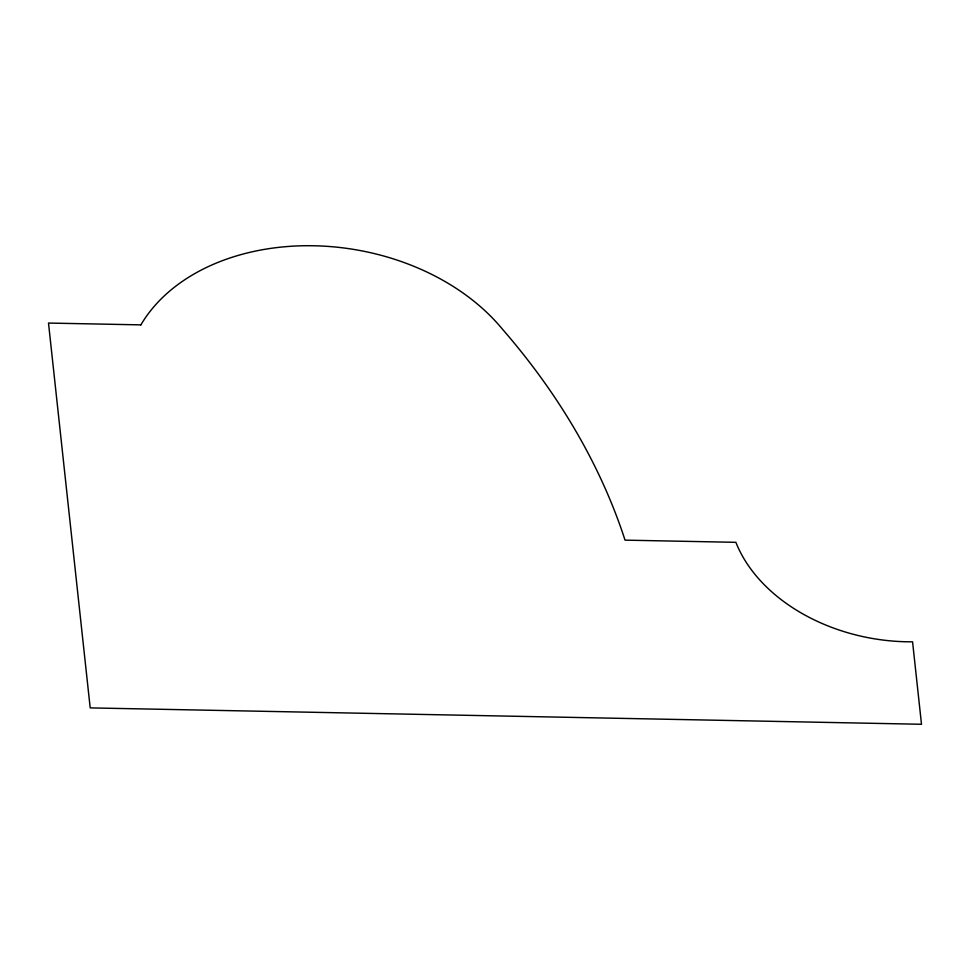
<?xml version="1.0" encoding="UTF-8"?>
<svg xmlns="http://www.w3.org/2000/svg" width="970" height="970" viewBox="0 0 970 970"><rect width="100%" height="100%" fill="white"/><g stroke="black" fill="none" stroke-linecap="round" stroke-linejoin="round"><path stroke-width="1.45" d="M140.868 324.877L48.5 323.058L90.198 707.894L921.5 724.275L912.564 641.813A165.64 120.547 9.7 0 1 735.878 542.327L625.044 540.144A837.389 609.427 9.7 0 0 502.169 328.866A206.513 150.301 9.7 0 0 311.455 245.725A206.513 150.301 9.7 0 0 140.868 324.877"/></g></svg>
